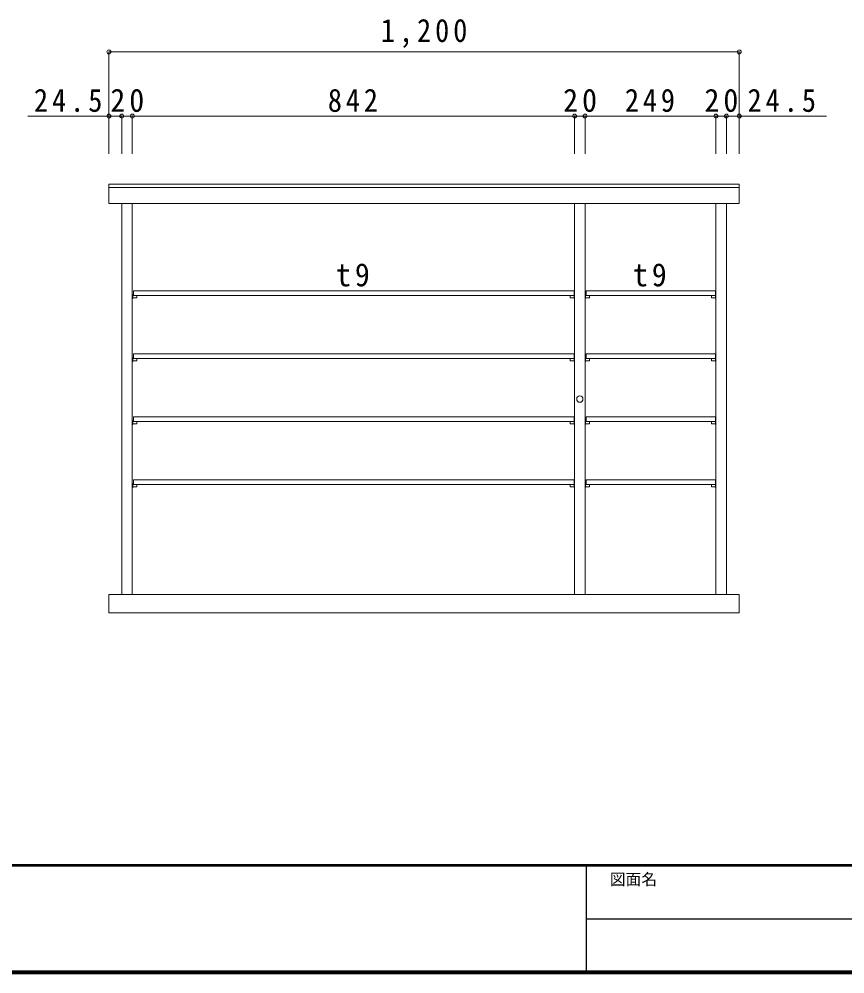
# Model space of a CAD drawing. Units: millimetres at full size, sheet at 1:15; some dimension numbers follow another scale. Extents: x -2920 to 2930, y -2153 to 2088.
# Drawn here: x -1075 to 498, y -2102 to -285 of the extents above; entities that cross this region are included whole.
import ezdxf
from ezdxf.enums import TextEntityAlignment as Align

# ---------------------------------------------------------------- set-up
doc = ezdxf.new("R2010")
doc.units = ezdxf.units.MM
doc.header["$LTSCALE"] = 15
doc.header["$PDMODE"] = 32
doc.header["$PDSIZE"] = 7.5
doc.layers.add('2-2', color=7, linetype='Continuous', lineweight=18)
doc.layers.add('F-1', color=6, linetype='Continuous')
doc.layers.add('F-A', color=7, linetype='Continuous')
doc.styles.add('ＭＳ ゴシック', font='')
doc.styles.get('ＭＳ ゴシック').set_extended_font_data('MS Gothic')

msp = doc.modelspace()

# ---------------------------------------------------------------- linework, layer by layer
at = {"layer": '2-2', "color": 4}
for p, q in [((-903.61, -347.76), (296.39, -347.76)), ((-879.11, -470.06), (-1057.88, -470.06)), ((-859.11, -470.06), (-879.11, -470.06)), ((-17.11, -470.06), (-859.11, -470.06)), ((2.89, -470.06), (-17.11, -470.06)), ((2.89, -470.06), (251.89, -470.06)), ((271.89, -470.06), (251.89, -470.06)), ((271.89, -470.06), (462.35, -470.06))]:
    msp.add_line(p, q, dxfattribs=at)
at = {"layer": '2-2'}
for p, q in [((-903.61, -347.76), (-903.61, -470.06)), ((296.39, -347.76), (296.39, -470.06)), ((-903.61, -470.06), (-903.61, -541.87)), ((-879.11, -470.06), (-879.11, -541.87)), ((-859.11, -470.06), (-859.11, -541.87)), ((-17.11, -470.06), (-17.11, -541.87)), ((2.89, -470.06), (2.89, -541.87)), ((251.89, -470.06), (251.89, -541.87)), ((271.89, -470.06), (271.89, -541.87)), ((271.89, -470.06), (271.89, -541.87)), ((296.39, -470.06), (296.39, -541.87)), ((-903.61, -605.58), (-903.61, -599.58)), ((296.39, -599.58), (-903.61, -599.58)), ((296.39, -636.58), (296.39, -599.58)), ((-903.61, -605.08), (-903.61, -636.58)), ((296.39, -605.58), (-903.61, -605.58)), ((-903.61, -636.58), (296.39, -636.58)), ((-879.11, -636.58), (-879.11, -1380.58)), ((-859.11, -636.58), (-859.11, -1380.58)), ((-17.11, -1380.58), (-17.11, -636.58)), ((2.89, -1380.58), (2.89, -636.58)), ((251.89, -1380.58), (251.89, -636.58)), ((271.89, -1380.58), (271.89, -636.58)), ((-859.01, -810.08), (-858.21, -810.08)), ((-859.01, -817.08), (-858.21, -817.08)), ((-858.11, -816.98), (-858.11, -810.18)), ((-858.11, -811.33), (-857.11, -811.33)), ((-858.11, -815.83), (-850.71, -815.83)), ((-857.11, -802.33), (-857.11, -811.33)), ((-857.11, -802.33), (-18.11, -802.33)), ((-857.11, -811.33), (-18.11, -811.33)), ((-850.71, -811.33), (-850.71, -815.83)), ((-850.61, -811.43), (-850.71, -811.33)), ((-850.61, -815.73), (-850.71, -815.83)), ((-850.61, -815.73), (-850.61, -811.43)), ((-25.61, -811.43), (-25.51, -811.33)), ((-25.61, -811.43), (-25.61, -815.73)), ((-25.61, -815.73), (-25.51, -815.83)), ((-25.51, -815.83), (-25.51, -811.33)), ((-18.11, -815.83), (-25.51, -815.83)), ((-18.11, -802.33), (-18.11, -811.33)), ((-18.11, -811.33), (-18.11, -816.98)), ((-17.21, -810.08), (-18.01, -810.08)), ((-17.21, -817.08), (-18.01, -817.08)), ((3.79, -810.08), (2.99, -810.08)), ((3.79, -817.08), (2.99, -817.08)), ((3.89, -816.98), (3.89, -810.18)), ((4.89, -811.33), (3.89, -811.33)), ((11.29, -815.83), (3.89, -815.83)), ((4.89, -802.33), (4.89, -811.33)), ((4.89, -811.33), (250.89, -811.33)), ((11.29, -811.33), (11.29, -815.83)), ((11.39, -815.73), (11.29, -815.83)), ((243.39, -811.43), (243.49, -811.33)), ((243.39, -811.43), (243.39, -815.73)), ((243.39, -815.73), (243.49, -815.83)), ((243.49, -815.83), (243.49, -811.33)), ((250.89, -815.83), (243.49, -815.83)), ((250.89, -811.33), (250.89, -816.98)), ((251.79, -810.08), (250.99, -810.08)), ((251.79, -817.08), (250.99, -817.08)), ((-857.11, -922.33), (-857.11, -931.33)), ((-857.11, -922.33), (-18.11, -922.33)), ((-18.11, -922.33), (-18.11, -931.33)), ((4.89, -922.33), (4.89, -931.33)), ((-858.21, -930.08), (-859.01, -930.08)), ((-858.21, -937.08), (-859.01, -937.08)), ((-858.11, -936.98), (-858.11, -930.18)), ((-857.11, -931.33), (-858.11, -931.33)), ((-850.71, -935.83), (-858.11, -935.83)), ((-857.11, -931.33), (-18.11, -931.33)), ((-850.71, -931.33), (-850.71, -935.83)), ((-850.61, -935.73), (-850.71, -935.83)), ((-25.61, -931.43), (-25.51, -931.33)), ((-25.61, -931.43), (-25.61, -935.73)), ((-25.61, -935.73), (-25.51, -935.83)), ((-25.51, -935.83), (-25.51, -931.33)), ((-18.11, -935.83), (-25.51, -935.83)), ((-18.11, -931.33), (-18.11, -936.98)), ((-17.21, -930.08), (-18.01, -930.08)), ((-17.21, -937.08), (-18.01, -937.08)), ((3.79, -930.08), (2.99, -930.08)), ((3.79, -937.08), (2.99, -937.08)), ((3.89, -936.98), (3.89, -930.18)), ((4.89, -931.33), (3.89, -931.33)), ((11.29, -935.83), (3.89, -935.83)), ((4.89, -931.33), (250.89, -931.33)), ((11.29, -931.33), (11.29, -935.83)), ((11.39, -935.73), (11.29, -935.83)), ((243.39, -931.43), (243.49, -931.33)), ((243.39, -931.43), (243.39, -935.73)), ((243.39, -935.73), (243.49, -935.83)), ((243.49, -935.83), (243.49, -931.33)), ((250.89, -935.83), (243.49, -935.83)), ((250.89, -931.33), (250.89, -936.98)), ((251.79, -930.08), (250.99, -930.08)), ((251.79, -937.08), (250.99, -937.08)), ((-858.21, -1050.08), (-859.01, -1050.08)), ((-858.11, -1056.98), (-858.11, -1050.18)), ((-857.11, -1051.33), (-858.11, -1051.33)), ((-857.11, -1042.33), (-857.11, -1051.33)), ((-857.11, -1042.33), (-18.11, -1042.33)), ((-857.11, -1051.33), (-18.11, -1051.33)), ((-850.71, -1051.33), (-850.71, -1055.83)), ((-25.61, -1051.43), (-25.51, -1051.33)), ((-25.61, -1051.43), (-25.61, -1055.73)), ((-25.51, -1055.83), (-25.51, -1051.33)), ((-18.11, -1042.33), (-18.11, -1051.33)), ((-18.11, -1051.33), (-18.11, -1056.98)), ((-17.21, -1050.08), (-18.01, -1050.08)), ((3.79, -1050.08), (2.99, -1050.08)), ((3.89, -1056.98), (3.89, -1050.18)), ((4.89, -1051.33), (3.89, -1051.33)), ((4.89, -1042.33), (4.89, -1051.33)), ((4.89, -1051.33), (250.89, -1051.33)), ((11.29, -1051.33), (11.29, -1055.83)), ((243.39, -1051.43), (243.49, -1051.33)), ((243.39, -1051.43), (243.39, -1055.73)), ((243.49, -1055.83), (243.49, -1051.33)), ((250.89, -1051.33), (250.89, -1056.98)), ((251.79, -1050.08), (250.99, -1050.08)), ((-858.21, -1057.08), (-859.01, -1057.08)), ((-850.71, -1055.83), (-858.11, -1055.83)), ((-850.61, -1055.73), (-850.71, -1055.83)), ((-25.61, -1055.73), (-25.51, -1055.83)), ((-18.11, -1055.83), (-25.51, -1055.83)), ((-17.21, -1057.08), (-18.01, -1057.08)), ((3.79, -1057.08), (2.99, -1057.08)), ((11.29, -1055.83), (3.89, -1055.83)), ((11.39, -1055.73), (11.29, -1055.83)), ((243.39, -1055.73), (243.49, -1055.83)), ((250.89, -1055.83), (243.49, -1055.83)), ((251.79, -1057.08), (250.99, -1057.08)), ((-857.11, -1162.33), (-857.11, -1171.33)), ((-857.11, -1162.33), (-18.11, -1162.33)), ((-18.11, -1162.33), (-18.11, -1171.33)), ((4.89, -1162.33), (4.89, -1171.33)), ((-858.21, -1170.08), (-859.01, -1170.08)), ((-858.21, -1177.08), (-859.01, -1177.08)), ((-858.11, -1176.98), (-858.11, -1170.18)), ((-857.11, -1171.33), (-858.11, -1171.33)), ((-850.71, -1175.83), (-858.11, -1175.83)), ((-857.11, -1171.33), (-18.11, -1171.33)), ((-850.71, -1171.33), (-850.71, -1175.83)), ((-850.61, -1175.73), (-850.71, -1175.83)), ((-25.61, -1171.43), (-25.51, -1171.33)), ((-25.61, -1171.43), (-25.61, -1175.73)), ((-25.61, -1175.73), (-25.51, -1175.83)), ((-25.51, -1175.83), (-25.51, -1171.33)), ((-18.11, -1175.83), (-25.51, -1175.83)), ((-18.11, -1171.33), (-18.11, -1176.98)), ((-17.21, -1170.08), (-18.01, -1170.08)), ((-17.21, -1177.08), (-18.01, -1177.08)), ((3.79, -1170.08), (2.99, -1170.08)), ((3.79, -1177.08), (2.99, -1177.08)), ((3.89, -1176.98), (3.89, -1170.18)), ((4.89, -1171.33), (3.89, -1171.33)), ((11.29, -1175.83), (3.89, -1175.83)), ((4.89, -1171.33), (250.89, -1171.33)), ((11.29, -1171.33), (11.29, -1175.83)), ((11.39, -1175.73), (11.29, -1175.83)), ((243.39, -1171.43), (243.49, -1171.33)), ((243.39, -1171.43), (243.39, -1175.73)), ((243.39, -1175.73), (243.49, -1175.83)), ((243.49, -1175.83), (243.49, -1171.33)), ((250.89, -1175.83), (243.49, -1175.83)), ((250.89, -1171.33), (250.89, -1176.98)), ((251.79, -1170.08), (250.99, -1170.08)), ((251.79, -1177.08), (250.99, -1177.08)), ((-903.61, -1380.58), (-903.61, -1415.58)), ((-903.61, -1380.58), (296.39, -1380.58)), ((296.39, -1380.58), (296.39, -1415.58)), ((-903.61, -1415.58), (296.39, -1415.58))]:
    msp.add_line(p, q, dxfattribs=at)
for points in [[(4.89, -802.33), (250.89, -802.33), (250.89, -811.33)], [(11.39, -815.73), (11.39, -811.43), (11.29, -811.33)], [(4.89, -922.33), (250.89, -922.33), (250.89, -931.33)], [(-850.61, -935.73), (-850.61, -931.43), (-850.71, -931.33)], [(11.39, -935.73), (11.39, -931.43), (11.29, -931.33)], [(-850.61, -1055.73), (-850.61, -1051.43), (-850.71, -1051.33)], [(4.89, -1042.33), (250.89, -1042.33), (250.89, -1051.33)], [(11.39, -1055.73), (11.39, -1051.43), (11.29, -1051.33)], [(4.89, -1162.33), (250.89, -1162.33), (250.89, -1171.33)], [(-850.61, -1175.73), (-850.61, -1171.43), (-850.71, -1171.33)], [(11.39, -1175.73), (11.39, -1171.43), (11.29, -1171.33)]]:
    msp.add_lwpolyline(points, dxfattribs=at)
msp.add_circle((-7.11, -1008.58), 6, dxfattribs=at)
for centre, start, end in [((-859.01, -810.18), 90, 180), ((-859.01, -816.98), 180, 270), ((-858.21, -810.18), 0, 90), ((-858.21, -816.98), 270, 0), ((-18.01, -810.18), 90, 180), ((-18.01, -816.98), 180, 270), ((-17.21, -810.18), 0, 90), ((-17.21, -816.98), 270, 0), ((2.99, -810.18), 90, 180), ((2.99, -816.98), 180, 270), ((3.79, -810.18), 0, 90), ((3.79, -816.98), 270, 0), ((250.99, -810.18), 90, 180), ((250.99, -816.98), 180, 270), ((251.79, -810.18), 0, 90), ((251.79, -816.98), 270, 0), ((-859.01, -930.18), 90, 180), ((-859.01, -936.98), 180, 270), ((-858.21, -930.18), 0, 90), ((-858.21, -936.98), 270, 0), ((-18.01, -930.18), 90, 180), ((-18.01, -936.98), 180, 270), ((-17.21, -930.18), 0, 90), ((-17.21, -936.98), 270, 0), ((2.99, -930.18), 90, 180), ((2.99, -936.98), 180, 270), ((3.79, -930.18), 0, 90), ((3.79, -936.98), 270, 0), ((250.99, -930.18), 90, 180), ((250.99, -936.98), 180, 270), ((251.79, -930.18), 0, 90), ((251.79, -936.98), 270, 0), ((-859.01, -1050.18), 90, 180), ((-858.21, -1050.18), 0, 90), ((-18.01, -1050.18), 90, 180), ((-17.21, -1050.18), 0, 90), ((2.99, -1050.18), 90, 180), ((3.79, -1050.18), 0, 90), ((250.99, -1050.18), 90, 180), ((251.79, -1050.18), 0, 90), ((-859.01, -1056.98), 180, 270), ((-858.21, -1056.98), 270, 0), ((-18.01, -1056.98), 180, 270), ((-17.21, -1056.98), 270, 0), ((2.99, -1056.98), 180, 270), ((3.79, -1056.98), 270, 0), ((250.99, -1056.98), 180, 270), ((251.79, -1056.98), 270, 0), ((-859.01, -1170.18), 90, 180), ((-859.01, -1176.98), 180, 270), ((-858.21, -1170.18), 0, 90), ((-858.21, -1176.98), 270, 0), ((-18.01, -1170.18), 90, 180), ((-18.01, -1176.98), 180, 270), ((-17.21, -1170.18), 0, 90), ((-17.21, -1176.98), 270, 0), ((2.99, -1170.18), 90, 180), ((2.99, -1176.98), 180, 270), ((3.79, -1170.18), 0, 90), ((3.79, -1176.98), 270, 0), ((250.99, -1170.18), 90, 180), ((250.99, -1176.98), 180, 270), ((251.79, -1170.18), 0, 90), ((251.79, -1176.98), 270, 0)]:
    msp.add_arc(centre, 0.1, start, end, dxfattribs=at)
at = {"layer": '2-2', "color": 4}
for p in [(-903.61, -347.76), (296.39, -347.76), (-903.61, -470.06), (-879.11, -470.06), (-859.11, -470.06), (-17.11, -470.06), (2.89, -470.06), (251.89, -470.06), (271.89, -470.06), (296.39, -470.06)]:
    msp.add_point(p, dxfattribs=at)
at = {"layer": 'F-1'}
for p, q in [((2929.96, -1895), (-2920.04, -1895)), ((2929.96, -1897.5), (-2920.04, -1897.5)), ((4.96, -1897.5), (4.96, -2097.5)), ((4.96, -1997.5), (2924.96, -1997.5)), ((2929.96, -2097.5), (-2920.04, -2097.5)), ((2929.96, -2100), (-2920.04, -2100)), ((2929.96, -2102.5), (-2920.04, -2102.5))]:
    msp.add_line(p, q, dxfattribs=at)

# ---------------------------------------------------------------- texts
at = {"layer": '2-2', "char_height": 43.99, "attachment_point": 7, "style": 'ＭＳ ゴシック'}
for s, insert in [('\\T1.28;\\W0.9;1,200', (-386.11, -340.26)), ('\\T1.28;\\W0.9;24.5', (-1046.44, -462.56)), ('\\T1.27;\\W0.95;20', (-900.98, -462.56)), ('\\T1.27;\\W0.9;842', (-486.86, -462.56)), ('\\T1.27;\\W0.95;20', (-38.98, -462.56)), ('\\T1.27;\\W0.9;249', (78.64, -462.56)), ('\\T1.27;\\W0.95;20', (230.02, -462.56)), ('\\T1.28;\\W0.9;24.5', (312.08, -462.56)), ('\\T1.27;\\W0.95;t9', (-471.48, -794.62)), ('\\T1.27;\\W0.95;t9', (93.77, -794.62))]:
    msp.add_mtext(s, dxfattribs=dict(at, insert=insert))
at = {"layer": 'F-A', "style": 'ＭＳ ゴシック'}
msp.add_text('図面名', height=21.99, dxfattribs=at).set_placement((49.96, -1940), align=Align.BOTTOM_LEFT)

doc.saveas('drawing.dxf')
